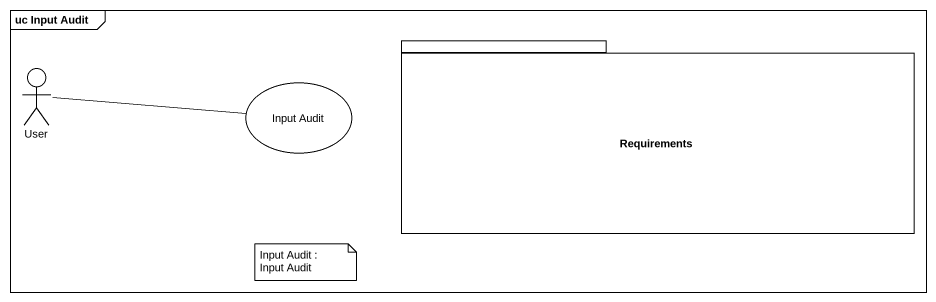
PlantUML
@startuml
mainframe uc Input Audit
actor User
package Requirements {
}
usecase "Input Audit" as Input_Audit
User -right- Input_Audit
note as N1
  Input Audit : Input Audit
end note
@enduml
